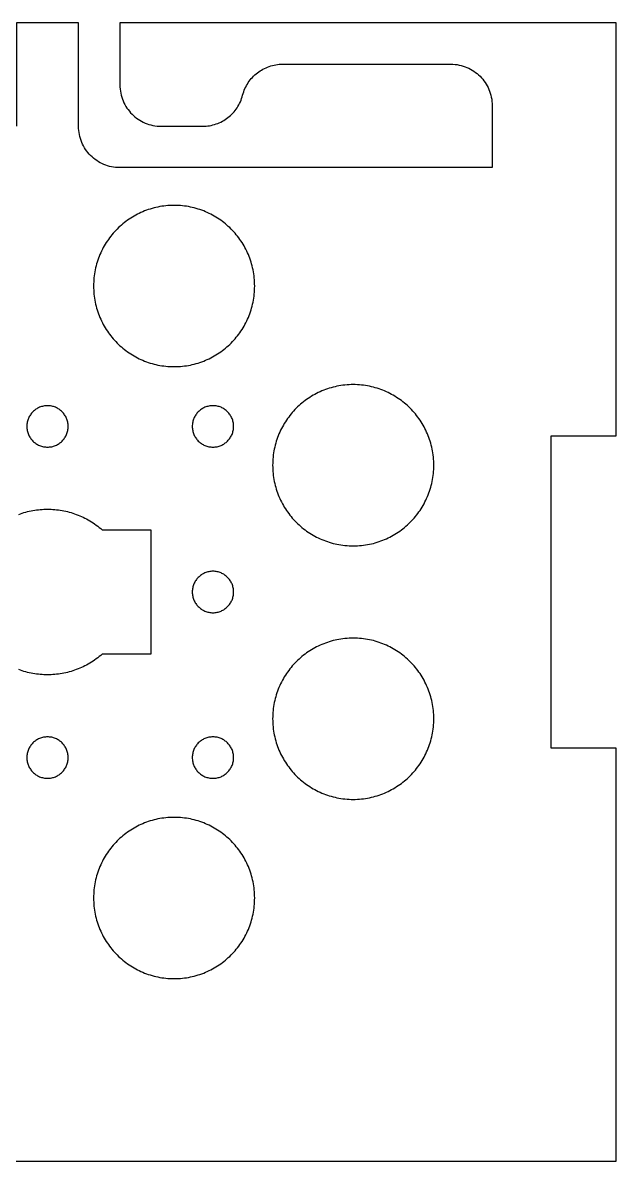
# Model space of a CAD drawing. Extents: x -13 to 42, y 40.2 to 95.2.
# Drawn here: x 13.3 to 42, y 40.2 to 95.2 of the extents above; entities that cross this region are included whole.
import ezdxf

# ---------------------------------------------------------------- set-up
doc = ezdxf.new("R2010")
doc.units = 0
doc.layers.get('0').update_dxf_attribs({"linetype": 'CONTINUOUS'})

msp = doc.modelspace()

# ---------------------------------------------------------------- linework, layer by layer
at = {"color": 7}
for points in [[(16, 90.25), (16, 95.25), (13, 95.25), (13, 90.25)], [(42, 60.2), (38.85, 60.2), (38.85, 75.3), (42, 75.3), (42, 95.25), (18, 95.25), (18, 92.25)], [(25.872983, 93.250004), (34, 93.250004)], [(36, 91.25), (36, 88.25), (18, 88.25)], [(20, 90.25), (22, 90.25)], [(17.145751, 70.75), (19.5, 70.75), (19.5, 64.75)], [(19.5, 64.75), (17.145751, 64.75)], [(-13, 43.25), (-13, 40.25), (42, 40.25), (42, 60.2)]]:
    msp.add_lwpolyline(points, dxfattribs=at)
for points in [[(24.517934, 82.532072), (24.517934, 82.532072)], [(15.5, 75.75), (15.5, 75.75)], [(23.5, 75.75), (23.5, 75.75)], [(33.177072, 73.872934), (33.177072, 73.872934)], [(23.5, 67.75), (23.5, 67.75)], [(33.177066, 61.627065), (33.177072, 61.627065)], [(15.5, 59.75), (15.5, 59.75)], [(23.5, 59.75), (23.5, 59.75)], [(24.517931, 52.967927), (24.517934, 52.967927)]]:
    msp.add_lwpolyline(points, close=True, dxfattribs=at)
for points in [[(24.648238, 92.831141), (24.733648, 92.897301), (24.824394, 92.956552), (24.919602, 93.008225)], [(24.919602, 93.008225), (25.014812, 93.059895), (25.114479, 93.103985), (25.21772, 93.139804)], [(25.21772, 93.139804), (25.320962, 93.175624), (25.427778, 93.203174), (25.537283, 93.221764)], [(25.537283, 93.221764), (25.646789, 93.240364), (25.758984, 93.250004), (25.872983, 93.250004)], [(34, 93.250004), (34.138071, 93.250004), (34.272875, 93.236014), (34.40307, 93.209374)], [(34.40307, 93.209374), (34.533265, 93.182734), (34.658852, 93.143444), (34.77849, 93.092837)], [(34.77849, 93.092837), (34.898129, 93.042237), (35.011818, 92.980321), (35.118219, 92.908438)], [(24.207006, 92.356908), (24.267496, 92.447918), (24.335103, 92.533397), (24.408937, 92.612665)], [(24.408937, 92.612665), (24.482767, 92.691935), (24.562833, 92.764986), (24.648238, 92.831141)], [(35.118219, 92.908438), (35.22462, 92.836558), (35.323731, 92.754703), (35.414214, 92.664221)], [(35.414214, 92.664221), (35.504694, 92.573741), (35.586549, 92.474627), (35.658431, 92.368226)], [(18, 92.25), (18, 92.111929), (18.01399, 91.977125), (18.04063, 91.84693)], [(23.936492, 91.750002), (23.964992, 91.860382), (24.002372, 91.966604), (24.047755, 92.067983)], [(24.047755, 92.067983), (24.093135, 92.169363), (24.146515, 92.2659), (24.207006, 92.356908)], [(35.658431, 92.368226), (35.730311, 92.261825), (35.792227, 92.148136), (35.84283, 92.028497)], [(35.84283, 92.028497), (35.89343, 91.908859), (35.93272, 91.783272), (35.959367, 91.653077)], [(18.04063, 91.84693), (18.06727, 91.716735), (18.10656, 91.591148), (18.157167, 91.47151)], [(18.157167, 91.47151), (18.207767, 91.351871), (18.269683, 91.238182), (18.341566, 91.131781)], [(23.665977, 91.143096), (23.726467, 91.234106), (23.779848, 91.330641), (23.825228, 91.432021)], [(23.825228, 91.432021), (23.870608, 91.5334), (23.907988, 91.639622), (23.936492, 91.750002)], [(35.959367, 91.653077), (35.986009, 91.522875), (36, 91.388071), (36, 91.25)], [(18.341566, 91.131781), (18.413446, 91.02538), (18.495301, 90.926269), (18.585783, 90.835786)], [(18.585783, 90.835786), (18.676263, 90.745306), (18.775377, 90.663451), (18.881778, 90.591569)], [(23.224745, 90.668863), (23.310155, 90.735023), (23.390213, 90.808072), (23.464047, 90.887339)], [(23.464047, 90.887339), (23.537877, 90.966609), (23.605485, 91.052087), (23.665977, 91.143096)], [(16.040633, 89.846927), (16.013991, 89.977125), (16, 90.111929), (16, 90.25)], [(18.881778, 90.591569), (18.988179, 90.519689), (19.101868, 90.457773), (19.221507, 90.40717)], [(19.221507, 90.40717), (19.341145, 90.35657), (19.466732, 90.31728), (19.596927, 90.290633)], [(19.596927, 90.290633), (19.727125, 90.263991), (19.861929, 90.25), (20, 90.25)], [(22, 90.25), (22.114, 90.25), (22.226194, 90.2596), (22.3357, 90.27824)], [(22.3357, 90.27824), (22.445205, 90.29683), (22.552021, 90.32438), (22.655263, 90.3602)], [(22.655263, 90.3602), (22.758505, 90.39602), (22.858172, 90.44011), (22.953381, 90.491779)], [(22.953381, 90.491779), (23.048591, 90.543449), (23.139339, 90.602708), (23.224745, 90.668863)], [(16.15717, 89.471507), (16.10657, 89.591145), (16.06727, 89.716732), (16.040633, 89.846927)], [(16.341569, 89.131778), (16.269689, 89.238179), (16.207773, 89.351868), (16.15717, 89.471507)], [(16.585786, 88.835783), (16.495306, 88.926263), (16.413451, 89.025377), (16.341569, 89.131778)], [(16.881781, 88.591566), (16.77538, 88.663446), (16.676269, 88.745301), (16.585786, 88.835783)], [(17.22151, 88.407167), (17.101871, 88.457767), (16.988182, 88.519683), (16.881781, 88.591566)], [(17.59693, 88.29063), (17.466735, 88.31727), (17.341148, 88.35656), (17.22151, 88.407167)], [(18, 88.25), (17.861929, 88.25), (17.727125, 88.26399), (17.59693, 88.29063)], [(20.622937, 86.427069), (20.354043, 86.427069), (20.091514, 86.399819), (19.837959, 86.347939)], [(21.407915, 86.347939), (21.15436, 86.399819), (20.891831, 86.427069), (20.622937, 86.427069)], [(19.106827, 86.120984), (18.873832, 86.022434), (18.652421, 85.901859), (18.445205, 85.761867)], [(19.837959, 86.347939), (19.584404, 86.296059), (19.339823, 86.219532), (19.106827, 86.120984)], [(22.139047, 86.120984), (21.906051, 86.219534), (21.66147, 86.296055), (21.407915, 86.347939)], [(22.800669, 85.761867), (22.593453, 85.901859), (22.372042, 86.022435), (22.139047, 86.120984)], [(17.868756, 85.286253), (17.692542, 85.110039), (17.533134, 84.917019), (17.393142, 84.709804)], [(18.445205, 85.761867), (18.23799, 85.621875), (18.04497, 85.462467), (17.868756, 85.286253)], [(23.377118, 85.286253), (23.200904, 85.462467), (23.007884, 85.621875), (22.800669, 85.761867)], [(23.852732, 84.709804), (23.71274, 84.917019), (23.553332, 85.110039), (23.377118, 85.286253)], [(17.393142, 84.709804), (17.25315, 84.502588), (17.132574, 84.281177), (17.034025, 84.048182)], [(24.211849, 84.048182), (24.113299, 84.281177), (23.992724, 84.502588), (23.852732, 84.709804)], [(17.034025, 84.048182), (16.935475, 83.815186), (16.858954, 83.570605), (16.80707, 83.31705)], [(24.438804, 83.31705), (24.386924, 83.570605), (24.310397, 83.815186), (24.211849, 84.048182)], [(16.80707, 83.31705), (16.75519, 83.063495), (16.72794, 82.800966), (16.72794, 82.532072)], [(24.517934, 82.532072), (24.517934, 82.800966), (24.490684, 83.063495), (24.438804, 83.31705)], [(16.72794, 82.532072), (16.72794, 82.263178), (16.75519, 82.000649), (16.80707, 81.747094)], [(24.438804, 81.747094), (24.490684, 82.000649), (24.517934, 82.263178), (24.517934, 82.532072)], [(16.80707, 81.747094), (16.85895, 81.493539), (16.935477, 81.248958), (17.034025, 81.015962)], [(24.211849, 81.015962), (24.310399, 81.248958), (24.38692, 81.493539), (24.438804, 81.747094)], [(17.034025, 81.015962), (17.132575, 80.782967), (17.25315, 80.561556), (17.393142, 80.35434)], [(23.852732, 80.35434), (23.992724, 80.561556), (24.1133, 80.782967), (24.211849, 81.015962)], [(17.393142, 80.35434), (17.533134, 80.147125), (17.692542, 79.954105), (17.868756, 79.777891)], [(23.377118, 79.777891), (23.553332, 79.954105), (23.71274, 80.147125), (23.852732, 80.35434)], [(17.868756, 79.777891), (18.04497, 79.601677), (18.23799, 79.442269), (18.445205, 79.302277)], [(22.800669, 79.302277), (23.007884, 79.442269), (23.200904, 79.601677), (23.377118, 79.777891)], [(18.445205, 79.302277), (18.652421, 79.162285), (18.873832, 79.041709), (19.106827, 78.94316)], [(22.139047, 78.94316), (22.372042, 79.04171), (22.593453, 79.162285), (22.800669, 79.302277)], [(19.106827, 78.94316), (19.339823, 78.84461), (19.584404, 78.768089), (19.837959, 78.716205)], [(19.837959, 78.716205), (20.091514, 78.664325), (20.354043, 78.637075), (20.622937, 78.637075)], [(20.622937, 78.637075), (20.891831, 78.637075), (21.15436, 78.664325), (21.407915, 78.716205)], [(21.407915, 78.716205), (21.66147, 78.768085), (21.906051, 78.844612), (22.139047, 78.94316)], [(28.497097, 77.688801), (28.243542, 77.636921), (27.998961, 77.560394), (27.765965, 77.461846)], [(29.282075, 77.767931), (29.013181, 77.767931), (28.750652, 77.740681), (28.497097, 77.688801)], [(30.067053, 77.688801), (29.813498, 77.740681), (29.550969, 77.767931), (29.282075, 77.767931)], [(30.798185, 77.461846), (30.565189, 77.560396), (30.320608, 77.636917), (30.067053, 77.688801)], [(27.104343, 77.102729), (26.897128, 76.962737), (26.704108, 76.803329), (26.527894, 76.627115)], [(27.765965, 77.461846), (27.53297, 77.363296), (27.311559, 77.242721), (27.104343, 77.102729)], [(31.459807, 77.102729), (31.252591, 77.242721), (31.03118, 77.363297), (30.798185, 77.461846)], [(32.036256, 76.627115), (31.860042, 76.803329), (31.667022, 76.962737), (31.459807, 77.102729)], [(13.792893, 76.457101), (13.747653, 76.411861), (13.706723, 76.362301), (13.670784, 76.309104)], [(13.94089, 76.57921), (13.88769, 76.54327), (13.838134, 76.50234), (13.792893, 76.457101)], [(14.110755, 76.67141), (14.050935, 76.64611), (13.994091, 76.61515), (13.94089, 76.57921)], [(14.298465, 76.72968), (14.233365, 76.71636), (14.170574, 76.69671), (14.110755, 76.67141)], [(14.5, 76.75), (14.43096, 76.75), (14.363563, 76.743), (14.298465, 76.72968)], [(14.701529, 76.729686), (14.636437, 76.743004), (14.569036, 76.75), (14.5, 76.75)], [(14.889239, 76.671416), (14.829419, 76.696716), (14.766626, 76.716366), (14.701529, 76.729686)], [(15.059104, 76.579216), (15.005904, 76.615156), (14.949058, 76.646116), (14.889239, 76.671416)], [(15.207101, 76.457107), (15.161861, 76.502347), (15.112301, 76.543277), (15.059104, 76.579216)], [(15.32921, 76.30911), (15.29327, 76.36231), (15.25234, 76.411866), (15.207101, 76.457107)], [(21.792893, 76.457101), (21.747653, 76.411861), (21.706723, 76.362301), (21.670784, 76.309104)], [(21.94089, 76.57921), (21.88769, 76.54327), (21.838134, 76.50234), (21.792893, 76.457101)], [(22.110755, 76.67141), (22.050935, 76.64611), (21.994091, 76.61515), (21.94089, 76.57921)], [(22.298465, 76.72968), (22.233365, 76.71636), (22.170574, 76.69671), (22.110755, 76.67141)], [(22.5, 76.75), (22.43096, 76.75), (22.363563, 76.743), (22.298465, 76.72968)], [(22.701529, 76.729686), (22.636437, 76.743004), (22.569036, 76.75), (22.5, 76.75)], [(22.889239, 76.671416), (22.829419, 76.696716), (22.766626, 76.716366), (22.701529, 76.729686)], [(23.059104, 76.579216), (23.005904, 76.615156), (22.949058, 76.646116), (22.889239, 76.671416)], [(23.207101, 76.457107), (23.161861, 76.502347), (23.112301, 76.543277), (23.059104, 76.579216)], [(23.32921, 76.30911), (23.29327, 76.36231), (23.25234, 76.411866), (23.207101, 76.457107)], [(26.527894, 76.627115), (26.35168, 76.450901), (26.192272, 76.257881), (26.05228, 76.050666)], [(32.51187, 76.050666), (32.371878, 76.257881), (32.21247, 76.450901), (32.036256, 76.627115)], [(13.520314, 75.951529), (13.506996, 75.886437), (13.5, 75.819036), (13.5, 75.75)], [(13.578584, 76.139239), (13.553284, 76.079419), (13.533634, 76.016626), (13.520314, 75.951529)], [(13.670784, 76.309104), (13.634844, 76.255904), (13.603884, 76.199058), (13.578584, 76.139239)], [(15.42141, 76.139245), (15.39611, 76.199065), (15.36515, 76.255909), (15.32921, 76.30911)], [(15.47968, 75.951535), (15.46636, 76.016635), (15.44671, 76.079426), (15.42141, 76.139245)], [(15.5, 75.75), (15.5, 75.81904), (15.493, 75.886437), (15.47968, 75.951535)], [(21.520314, 75.951529), (21.506996, 75.886437), (21.5, 75.819036), (21.5, 75.75)], [(21.578584, 76.139239), (21.553284, 76.079419), (21.533634, 76.016626), (21.520314, 75.951529)], [(21.670784, 76.309104), (21.634844, 76.255904), (21.603884, 76.199058), (21.578584, 76.139239)], [(23.42141, 76.139245), (23.39611, 76.199065), (23.36515, 76.255909), (23.32921, 76.30911)], [(23.47968, 75.951535), (23.46636, 76.016635), (23.44671, 76.079426), (23.42141, 76.139245)], [(23.5, 75.75), (23.5, 75.81904), (23.493, 75.886437), (23.47968, 75.951535)], [(26.05228, 76.050666), (25.912288, 75.84345), (25.791712, 75.622039), (25.693163, 75.389044)], [(32.870987, 75.389044), (32.772437, 75.622039), (32.651862, 75.84345), (32.51187, 76.050666)], [(13.5, 75.75), (13.5, 75.68096), (13.507, 75.613563), (13.52032, 75.548465)], [(13.52032, 75.548465), (13.53364, 75.483365), (13.55329, 75.420574), (13.57859, 75.360755)], [(13.57859, 75.360755), (13.60389, 75.300935), (13.63485, 75.244091), (13.67079, 75.19089)], [(15.329216, 75.190896), (15.365156, 75.244096), (15.396116, 75.300942), (15.421416, 75.360761)], [(15.421416, 75.360761), (15.446716, 75.420581), (15.466366, 75.483374), (15.479686, 75.548471)], [(15.479686, 75.548471), (15.493004, 75.613563), (15.5, 75.680964), (15.5, 75.75)], [(21.5, 75.75), (21.5, 75.68096), (21.507, 75.613563), (21.52032, 75.548465)], [(21.52032, 75.548465), (21.53364, 75.483365), (21.55329, 75.420574), (21.57859, 75.360755)], [(21.57859, 75.360755), (21.60389, 75.300935), (21.63485, 75.244091), (21.67079, 75.19089)], [(23.329216, 75.190896), (23.365156, 75.244096), (23.396116, 75.300942), (23.421416, 75.360761)], [(23.421416, 75.360761), (23.446716, 75.420581), (23.466366, 75.483374), (23.479686, 75.548471)], [(23.479686, 75.548471), (23.493004, 75.613563), (23.5, 75.680964), (23.5, 75.75)], [(25.693163, 75.389044), (25.594613, 75.156048), (25.518092, 74.911467), (25.466208, 74.657912)], [(33.097942, 74.657912), (33.046062, 74.911467), (32.969535, 75.156048), (32.870987, 75.389044)], [(13.67079, 75.19089), (13.70673, 75.13769), (13.74766, 75.088134), (13.792899, 75.042893)], [(13.792899, 75.042893), (13.838139, 74.997653), (13.887699, 74.956723), (13.940896, 74.920784)], [(13.940896, 74.920784), (13.994096, 74.884844), (14.050942, 74.853884), (14.110761, 74.828584)], [(14.110761, 74.828584), (14.170581, 74.803284), (14.233374, 74.783634), (14.298471, 74.770314)], [(14.701535, 74.77032), (14.766635, 74.78364), (14.829426, 74.80329), (14.889245, 74.82859)], [(14.889245, 74.82859), (14.949065, 74.85389), (15.005909, 74.88485), (15.05911, 74.92079)], [(15.05911, 74.92079), (15.11231, 74.95673), (15.161866, 74.99766), (15.207107, 75.042899)], [(15.207107, 75.042899), (15.252347, 75.088139), (15.293277, 75.137699), (15.329216, 75.190896)], [(21.67079, 75.19089), (21.70673, 75.13769), (21.74766, 75.088134), (21.792899, 75.042893)], [(21.792899, 75.042893), (21.838139, 74.997653), (21.887699, 74.956723), (21.940896, 74.920784)], [(21.940896, 74.920784), (21.994096, 74.884844), (22.050942, 74.853884), (22.110761, 74.828584)], [(22.110761, 74.828584), (22.170581, 74.803284), (22.233374, 74.783634), (22.298471, 74.770314)], [(22.701535, 74.77032), (22.766635, 74.78364), (22.829426, 74.80329), (22.889245, 74.82859)], [(22.889245, 74.82859), (22.949065, 74.85389), (23.005909, 74.88485), (23.05911, 74.92079)], [(23.05911, 74.92079), (23.11231, 74.95673), (23.161866, 74.99766), (23.207107, 75.042899)], [(23.207107, 75.042899), (23.252347, 75.088139), (23.293277, 75.137699), (23.329216, 75.190896)], [(14.298471, 74.770314), (14.363563, 74.756996), (14.430964, 74.75), (14.5, 74.75)], [(14.5, 74.75), (14.56904, 74.75), (14.636437, 74.757), (14.701535, 74.77032)], [(22.298471, 74.770314), (22.363563, 74.756996), (22.430964, 74.75), (22.5, 74.75)], [(22.5, 74.75), (22.56904, 74.75), (22.636437, 74.757), (22.701535, 74.77032)], [(25.466208, 74.657912), (25.414328, 74.404357), (25.387078, 74.141828), (25.387078, 73.872934)], [(33.177072, 73.872934), (33.177072, 74.141828), (33.149822, 74.404357), (33.097942, 74.657912)], [(25.387078, 73.872934), (25.387078, 73.60404), (25.414328, 73.341511), (25.466208, 73.087956)], [(33.097942, 73.087956), (33.149832, 73.341511), (33.177072, 73.60404), (33.177072, 73.872934)], [(25.466208, 73.087956), (25.518088, 72.834401), (25.594615, 72.58982), (25.693163, 72.356824)], [(32.870987, 72.356824), (32.969537, 72.58982), (33.046058, 72.834401), (33.097942, 73.087956)], [(25.693163, 72.356824), (25.791713, 72.123829), (25.912288, 71.902418), (26.05228, 71.695202)], [(32.51187, 71.695202), (32.651862, 71.902418), (32.772438, 72.123829), (32.870987, 72.356824)], [(13.106256, 71.5), (13.330672, 71.58333), (13.560995, 71.645833), (13.794269, 71.6875)], [(13.794269, 71.6875), (14.027544, 71.72917), (14.263772, 71.75), (14.5, 71.75)], [(14.5, 71.75), (14.736228, 71.75), (14.972456, 71.72917), (15.205731, 71.6875)], [(15.205731, 71.6875), (15.439005, 71.64583), (15.669328, 71.583333), (15.893744, 71.5)], [(15.893744, 71.5), (16.11816, 71.41667), (16.336671, 71.3125), (16.546323, 71.1875)], [(26.05228, 71.695202), (26.192272, 71.487987), (26.35168, 71.294967), (26.527894, 71.118753)], [(32.036256, 71.118753), (32.21247, 71.294967), (32.371878, 71.487987), (32.51187, 71.695202)], [(16.546323, 71.1875), (16.755975, 71.0625), (16.956769, 70.916667), (17.145751, 70.75)], [(26.527894, 71.118753), (26.704108, 70.942539), (26.897128, 70.783131), (27.104343, 70.643139)], [(31.459807, 70.643139), (31.667022, 70.783131), (31.860042, 70.942539), (32.036256, 71.118753)], [(27.104343, 70.643139), (27.311559, 70.503147), (27.53297, 70.382571), (27.765965, 70.284022)], [(30.798185, 70.284022), (31.03118, 70.382572), (31.252591, 70.503147), (31.459807, 70.643139)], [(27.765965, 70.284022), (27.998961, 70.185472), (28.243542, 70.108951), (28.497097, 70.057067)], [(28.497097, 70.057067), (28.750652, 70.005177), (29.013181, 69.977937), (29.282075, 69.977937)], [(29.282075, 69.977937), (29.550969, 69.977937), (29.813498, 70.005187), (30.067053, 70.057067)], [(30.067053, 70.057067), (30.320608, 70.108947), (30.565189, 70.185474), (30.798185, 70.284022)], [(21.670784, 68.309104), (21.634844, 68.255904), (21.603884, 68.199058), (21.578584, 68.139239)], [(21.792893, 68.457101), (21.747653, 68.411861), (21.706723, 68.362301), (21.670784, 68.309104)], [(21.94089, 68.57921), (21.88769, 68.54327), (21.838134, 68.50234), (21.792893, 68.457101)], [(22.110755, 68.67141), (22.050935, 68.64611), (21.994091, 68.61515), (21.94089, 68.57921)], [(22.298465, 68.72968), (22.233365, 68.71636), (22.170574, 68.69671), (22.110755, 68.67141)], [(22.5, 68.75), (22.43096, 68.75), (22.363563, 68.743), (22.298465, 68.72968)], [(22.701529, 68.729686), (22.636437, 68.743004), (22.569036, 68.75), (22.5, 68.75)], [(22.889239, 68.671416), (22.829419, 68.696716), (22.766626, 68.716366), (22.701529, 68.729686)], [(23.059104, 68.579216), (23.005904, 68.615156), (22.949058, 68.646116), (22.889239, 68.671416)], [(23.207101, 68.457107), (23.161861, 68.502347), (23.112301, 68.543277), (23.059104, 68.579216)], [(23.32921, 68.30911), (23.29327, 68.36231), (23.25234, 68.411866), (23.207101, 68.457107)], [(23.42141, 68.139245), (23.39611, 68.199065), (23.36515, 68.255909), (23.32921, 68.30911)], [(21.520314, 67.951529), (21.506996, 67.886437), (21.5, 67.819036), (21.5, 67.75)], [(21.5, 67.75), (21.5, 67.68096), (21.507, 67.613563), (21.52032, 67.548465)], [(21.578584, 68.139239), (21.553284, 68.079419), (21.533634, 68.016626), (21.520314, 67.951529)], [(23.47968, 67.951535), (23.46636, 68.016635), (23.44671, 68.079426), (23.42141, 68.139245)], [(23.5, 67.75), (23.5, 67.81904), (23.493, 67.886437), (23.47968, 67.951535)], [(23.479686, 67.548471), (23.493004, 67.613563), (23.5, 67.680964), (23.5, 67.75)], [(21.52032, 67.548465), (21.53364, 67.483365), (21.55329, 67.420574), (21.57859, 67.360755)], [(21.57859, 67.360755), (21.60389, 67.300935), (21.63485, 67.244091), (21.67079, 67.19089)], [(21.67079, 67.19089), (21.70673, 67.13769), (21.74766, 67.088134), (21.792899, 67.042893)], [(23.207107, 67.042899), (23.252347, 67.088139), (23.293277, 67.137699), (23.329216, 67.190896)], [(23.329216, 67.190896), (23.365156, 67.244096), (23.396116, 67.300942), (23.421416, 67.360761)], [(23.421416, 67.360761), (23.446716, 67.420581), (23.466366, 67.483374), (23.479686, 67.548471)], [(21.792899, 67.042893), (21.838139, 66.997653), (21.887699, 66.956723), (21.940896, 66.920784)], [(21.940896, 66.920784), (21.994096, 66.884844), (22.050942, 66.853884), (22.110761, 66.828584)], [(22.110761, 66.828584), (22.170581, 66.803284), (22.233374, 66.783634), (22.298471, 66.770314)], [(22.298471, 66.770314), (22.363563, 66.756996), (22.430964, 66.75), (22.5, 66.75)], [(22.5, 66.75), (22.56904, 66.75), (22.636437, 66.757), (22.701535, 66.77032)], [(22.701535, 66.77032), (22.766635, 66.78364), (22.829426, 66.80329), (22.889245, 66.82859)], [(22.889245, 66.82859), (22.949065, 66.85389), (23.005909, 66.88485), (23.05911, 66.92079)], [(23.05911, 66.92079), (23.11231, 66.95673), (23.161866, 66.99766), (23.207107, 67.042899)], [(29.282075, 65.522062), (29.013181, 65.522062), (28.750652, 65.494812), (28.497097, 65.442932)], [(30.067053, 65.442932), (29.813498, 65.494812), (29.550969, 65.522062), (29.282075, 65.522062)], [(27.765965, 65.215977), (27.532967, 65.117428), (27.311556, 64.996852), (27.104341, 64.85686)], [(28.497097, 65.442932), (28.243542, 65.391052), (27.998961, 65.314525), (27.765965, 65.215977)], [(30.798185, 65.215977), (30.565189, 65.314527), (30.320608, 65.391048), (30.067053, 65.442932)], [(31.459806, 64.85686), (31.252591, 64.996852), (31.03118, 65.117428), (30.798185, 65.215977)], [(17.145751, 64.75), (16.956769, 64.583333), (16.755975, 64.4375), (16.546323, 64.3125)], [(26.527891, 64.381246), (26.351677, 64.205032), (26.192269, 64.012012), (26.052277, 63.804797)], [(27.104341, 64.85686), (26.897125, 64.716868), (26.704105, 64.55746), (26.527891, 64.381246)], [(32.036256, 64.381246), (31.860042, 64.55746), (31.667022, 64.716868), (31.459806, 64.85686)], [(32.51187, 63.804797), (32.371878, 64.012012), (32.21247, 64.205032), (32.036256, 64.381246)], [(13.794269, 63.8125), (13.560995, 63.854167), (13.330672, 63.916667), (13.106256, 64)], [(14.5, 63.75), (14.263772, 63.75), (14.027544, 63.770833), (13.794269, 63.8125)], [(15.205731, 63.8125), (14.972456, 63.770833), (14.736228, 63.75), (14.5, 63.75)], [(15.893744, 64), (15.669328, 63.916667), (15.439005, 63.854167), (15.205731, 63.8125)], [(16.546323, 64.3125), (16.336671, 64.1875), (16.11816, 64.083333), (15.893744, 64)], [(26.052277, 63.804797), (25.912285, 63.597581), (25.791709, 63.376171), (25.69316, 63.143175)], [(32.870987, 63.143175), (32.772437, 63.376171), (32.651862, 63.597581), (32.51187, 63.804797)], [(25.69316, 63.143175), (25.594612, 62.910179), (25.518089, 62.665599), (25.466205, 62.412043)], [(33.097942, 62.412043), (33.046062, 62.665599), (32.969535, 62.910179), (32.870987, 63.143175)], [(25.466205, 62.412043), (25.41432, 62.158488), (25.387072, 61.895959), (25.387072, 61.627065)], [(33.177072, 61.627065), (33.177072, 61.895959), (33.149822, 62.158488), (33.097942, 62.412043)], [(25.387072, 61.627065), (25.387072, 61.358172), (25.414322, 61.095642), (25.466202, 60.842087)], [(33.097936, 60.842087), (33.149826, 61.095642), (33.177066, 61.358172), (33.177066, 61.627065)], [(13.94089, 60.579216), (13.88769, 60.543275), (13.838134, 60.502348), (13.792893, 60.457107)], [(14.110755, 60.671415), (14.050935, 60.646114), (13.994091, 60.615157), (13.94089, 60.579216)], [(14.298465, 60.729684), (14.233365, 60.716363), (14.170574, 60.696717), (14.110755, 60.671415)], [(14.5, 60.75), (14.43096, 60.75), (14.363563, 60.743), (14.298465, 60.729684)], [(14.701529, 60.729684), (14.636437, 60.743004), (14.569036, 60.75), (14.5, 60.75)], [(14.889239, 60.671415), (14.829419, 60.696716), (14.766626, 60.716363), (14.701529, 60.729684)], [(15.059104, 60.579216), (15.005904, 60.615157), (14.949058, 60.646114), (14.889239, 60.671415)], [(15.207101, 60.457107), (15.161861, 60.502348), (15.112301, 60.543275), (15.059104, 60.579216)], [(21.94089, 60.579216), (21.88769, 60.543275), (21.838134, 60.502348), (21.792893, 60.457107)], [(22.110755, 60.671415), (22.050935, 60.646114), (21.994091, 60.615157), (21.94089, 60.579216)], [(22.298465, 60.729684), (22.233365, 60.716363), (22.170574, 60.696717), (22.110755, 60.671415)], [(22.5, 60.75), (22.43096, 60.75), (22.363563, 60.743), (22.298465, 60.729684)], [(22.701529, 60.729684), (22.636437, 60.743004), (22.569036, 60.75), (22.5, 60.75)], [(22.889239, 60.671415), (22.829419, 60.696716), (22.766626, 60.716363), (22.701529, 60.729684)], [(23.059104, 60.579216), (23.005904, 60.615157), (22.949058, 60.646114), (22.889239, 60.671415)], [(23.207101, 60.457107), (23.161861, 60.502348), (23.112301, 60.543275), (23.059104, 60.579216)], [(25.466202, 60.842087), (25.518082, 60.588532), (25.594609, 60.343951), (25.693157, 60.110955)], [(32.870981, 60.110955), (32.969531, 60.343951), (33.046052, 60.588532), (33.097936, 60.842087)], [(13.520314, 59.951535), (13.506996, 59.886437), (13.5, 59.819036), (13.5, 59.75)], [(13.578584, 60.139245), (13.553284, 60.079426), (13.533634, 60.016633), (13.520314, 59.951535)], [(13.670784, 60.30911), (13.634844, 60.25591), (13.603884, 60.199065), (13.578584, 60.139245)], [(13.792893, 60.457107), (13.747653, 60.411866), (13.706723, 60.36231), (13.670784, 60.30911)], [(15.32921, 60.309109), (15.29327, 60.362309), (15.25234, 60.411866), (15.207101, 60.457107)], [(15.42141, 60.139245), (15.39611, 60.199064), (15.36515, 60.255909), (15.32921, 60.309109)], [(15.47968, 59.951535), (15.46636, 60.016633), (15.44671, 60.079426), (15.42141, 60.139245)], [(15.5, 59.75), (15.5, 59.819036), (15.493, 59.886437), (15.47968, 59.951535)], [(21.520314, 59.951535), (21.506996, 59.886437), (21.5, 59.819036), (21.5, 59.75)], [(21.578584, 60.139245), (21.553284, 60.079426), (21.533634, 60.016633), (21.520314, 59.951535)], [(21.670784, 60.30911), (21.634844, 60.25591), (21.603884, 60.199065), (21.578584, 60.139245)], [(21.792893, 60.457107), (21.747653, 60.411866), (21.706723, 60.36231), (21.670784, 60.30911)], [(23.32921, 60.309109), (23.29327, 60.362309), (23.25234, 60.411866), (23.207101, 60.457107)], [(23.42141, 60.139245), (23.39611, 60.199064), (23.36515, 60.255909), (23.32921, 60.309109)], [(23.47968, 59.951535), (23.46636, 60.016633), (23.44671, 60.079426), (23.42141, 60.139245)], [(23.5, 59.75), (23.5, 59.819036), (23.493, 59.886437), (23.47968, 59.951535)], [(25.693157, 60.110955), (25.791707, 59.87796), (25.912282, 59.656549), (26.052274, 59.449334)], [(32.511864, 59.449334), (32.651856, 59.656549), (32.772432, 59.87796), (32.870981, 60.110955)], [(13.5, 59.75), (13.5, 59.680964), (13.507, 59.613563), (13.52032, 59.548465)], [(13.52032, 59.548465), (13.53364, 59.483367), (13.55329, 59.420574), (13.57859, 59.360755)], [(15.421416, 59.360755), (15.446716, 59.420574), (15.466366, 59.483367), (15.479686, 59.548465)], [(15.479686, 59.548465), (15.493004, 59.613563), (15.5, 59.680964), (15.5, 59.75)], [(21.5, 59.75), (21.5, 59.680964), (21.507, 59.613563), (21.52032, 59.548465)], [(21.52032, 59.548465), (21.53364, 59.483367), (21.55329, 59.420574), (21.57859, 59.360755)], [(23.421416, 59.360755), (23.446716, 59.420574), (23.466366, 59.483367), (23.479686, 59.548465)], [(23.479686, 59.548465), (23.493004, 59.613563), (23.5, 59.680964), (23.5, 59.75)], [(26.052274, 59.449334), (26.192266, 59.242118), (26.351674, 59.049098), (26.527888, 58.872884)], [(32.03625, 58.872884), (32.212464, 59.049098), (32.371872, 59.242118), (32.511864, 59.449334)], [(13.57859, 59.360755), (13.60389, 59.300936), (13.63485, 59.244091), (13.67079, 59.19089)], [(13.67079, 59.19089), (13.70673, 59.13769), (13.74766, 59.088134), (13.792899, 59.042893)], [(13.792899, 59.042893), (13.838139, 58.997652), (13.887699, 58.956725), (13.940896, 58.920784)], [(13.940896, 58.920784), (13.994096, 58.884842), (14.050942, 58.853886), (14.110761, 58.828585)], [(14.889245, 58.828585), (14.949065, 58.853886), (15.005909, 58.884843), (15.05911, 58.920784)], [(15.05911, 58.920784), (15.11231, 58.956725), (15.161866, 58.997652), (15.207107, 59.042893)], [(15.207107, 59.042893), (15.252347, 59.088134), (15.293277, 59.13769), (15.329216, 59.19089)], [(15.329216, 59.19089), (15.365156, 59.24409), (15.396116, 59.300935), (15.421416, 59.360755)], [(21.57859, 59.360755), (21.60389, 59.300936), (21.63485, 59.244091), (21.67079, 59.19089)], [(21.67079, 59.19089), (21.70673, 59.13769), (21.74766, 59.088134), (21.792899, 59.042893)], [(21.792899, 59.042893), (21.838139, 58.997652), (21.887699, 58.956725), (21.940896, 58.920784)], [(21.940896, 58.920784), (21.994096, 58.884842), (22.050942, 58.853886), (22.110761, 58.828585)], [(22.889245, 58.828585), (22.949065, 58.853886), (23.005909, 58.884843), (23.05911, 58.920784)], [(23.05911, 58.920784), (23.11231, 58.956725), (23.161866, 58.997652), (23.207107, 59.042893)], [(23.207107, 59.042893), (23.252347, 59.088134), (23.293277, 59.13769), (23.329216, 59.19089)], [(23.329216, 59.19089), (23.365156, 59.24409), (23.396116, 59.300935), (23.421416, 59.360755)], [(26.527888, 58.872884), (26.704102, 58.69667), (26.897122, 58.537262), (27.104337, 58.39727)], [(31.459801, 58.39727), (31.667016, 58.537262), (31.860036, 58.69667), (32.03625, 58.872884)], [(14.110761, 58.828585), (14.170581, 58.803284), (14.233374, 58.783637), (14.298471, 58.770316)], [(14.298471, 58.770316), (14.363563, 58.756996), (14.430964, 58.75), (14.5, 58.75)], [(14.5, 58.75), (14.56904, 58.75), (14.636437, 58.757), (14.701535, 58.770316)], [(14.701535, 58.770316), (14.766635, 58.783637), (14.829426, 58.803283), (14.889245, 58.828585)], [(22.110761, 58.828585), (22.170581, 58.803284), (22.233374, 58.783637), (22.298471, 58.770316)], [(22.298471, 58.770316), (22.363563, 58.756996), (22.430964, 58.75), (22.5, 58.75)], [(22.5, 58.75), (22.56904, 58.75), (22.636437, 58.757), (22.701535, 58.770316)], [(22.701535, 58.770316), (22.766635, 58.783637), (22.829426, 58.803283), (22.889245, 58.828585)], [(27.104337, 58.39727), (27.311553, 58.257278), (27.532964, 58.136702), (27.765959, 58.038154)], [(30.798179, 58.038154), (31.031174, 58.136703), (31.252585, 58.257278), (31.459801, 58.39727)], [(27.765959, 58.038154), (27.998955, 57.939605), (28.243536, 57.863083), (28.497091, 57.811198)], [(28.497091, 57.811198), (28.750646, 57.759313), (29.013175, 57.732065), (29.282069, 57.732065)], [(29.282069, 57.732065), (29.550963, 57.732065), (29.813492, 57.759313), (30.067047, 57.811198)], [(30.067047, 57.811198), (30.320602, 57.863083), (30.565183, 57.939605), (30.798179, 58.038154)], [(19.837959, 56.783795), (19.584401, 56.73191), (19.33982, 56.655388), (19.106824, 56.556839)], [(20.622937, 56.862928), (20.354043, 56.862928), (20.091514, 56.83568), (19.837959, 56.783795)], [(21.407915, 56.783795), (21.15436, 56.83568), (20.891831, 56.862928), (20.622937, 56.862928)], [(22.139047, 56.556839), (21.906051, 56.655388), (21.66147, 56.73191), (21.407915, 56.783795)], [(18.445202, 56.197723), (18.237987, 56.057731), (18.044967, 55.898322), (17.868753, 55.722108)], [(19.106824, 56.556839), (18.873829, 56.45829), (18.652418, 56.337714), (18.445202, 56.197723)], [(22.800669, 56.197723), (22.593453, 56.337714), (22.372042, 56.45829), (22.139047, 56.556839)], [(23.377118, 55.722108), (23.200904, 55.898322), (23.007884, 56.057731), (22.800669, 56.197723)], [(17.868753, 55.722108), (17.692539, 55.545894), (17.533131, 55.352874), (17.393139, 55.145659)], [(23.852732, 55.145659), (23.71274, 55.352874), (23.553332, 55.545894), (23.377118, 55.722108)], [(17.393139, 55.145659), (17.253147, 54.938444), (17.132571, 54.717033), (17.034022, 54.484037)], [(24.211849, 54.484037), (24.113299, 54.717033), (23.992724, 54.938444), (23.852732, 55.145659)], [(17.034022, 54.484037), (16.935472, 54.251042), (16.858951, 54.006461), (16.807067, 53.752906)], [(24.438804, 53.752906), (24.386924, 54.006461), (24.310397, 54.251042), (24.211849, 54.484037)], [(16.807067, 53.752906), (16.755187, 53.499351), (16.727937, 53.236821), (16.727937, 52.967927)], [(24.517934, 52.967927), (24.517934, 53.236821), (24.490684, 53.499351), (24.438804, 53.752906)], [(16.727937, 52.967927), (16.727937, 52.699034), (16.755187, 52.436504), (16.807067, 52.182949)], [(24.438801, 52.182949), (24.490681, 52.436504), (24.517931, 52.699034), (24.517931, 52.967927)], [(16.807067, 52.182949), (16.858947, 51.929394), (16.935474, 51.684813), (17.034022, 51.451818)], [(24.211846, 51.451818), (24.310396, 51.684813), (24.386917, 51.929394), (24.438801, 52.182949)], [(17.034022, 51.451818), (17.132572, 51.218822), (17.253147, 50.997411), (17.393139, 50.790196)], [(23.852729, 50.790196), (23.992721, 50.997411), (24.113297, 51.218822), (24.211846, 51.451818)], [(17.393139, 50.790196), (17.533131, 50.582981), (17.692539, 50.389961), (17.868753, 50.213747)], [(23.377115, 50.213747), (23.553329, 50.389961), (23.712737, 50.582981), (23.852729, 50.790196)], [(17.868753, 50.213747), (18.044967, 50.037532), (18.237987, 49.878124), (18.445202, 49.738132)], [(22.800666, 49.738132), (23.007881, 49.878124), (23.200901, 50.037532), (23.377115, 50.213747)], [(18.445202, 49.738132), (18.652418, 49.59814), (18.873829, 49.477565), (19.106824, 49.379016)], [(22.139044, 49.379016), (22.372039, 49.477565), (22.59345, 49.59814), (22.800666, 49.738132)], [(19.106824, 49.379016), (19.33982, 49.280467), (19.584401, 49.203945), (19.837956, 49.15206)], [(19.837956, 49.15206), (20.091511, 49.100175), (20.35404, 49.072927), (20.622934, 49.072927)], [(20.622934, 49.072927), (20.891828, 49.072927), (21.154357, 49.100175), (21.407912, 49.15206)], [(21.407912, 49.15206), (21.661467, 49.203945), (21.906048, 49.280467), (22.139044, 49.379016)]]:
    msp.add_open_spline(points, degree=3, dxfattribs=at)

doc.saveas('drawing.dxf')
